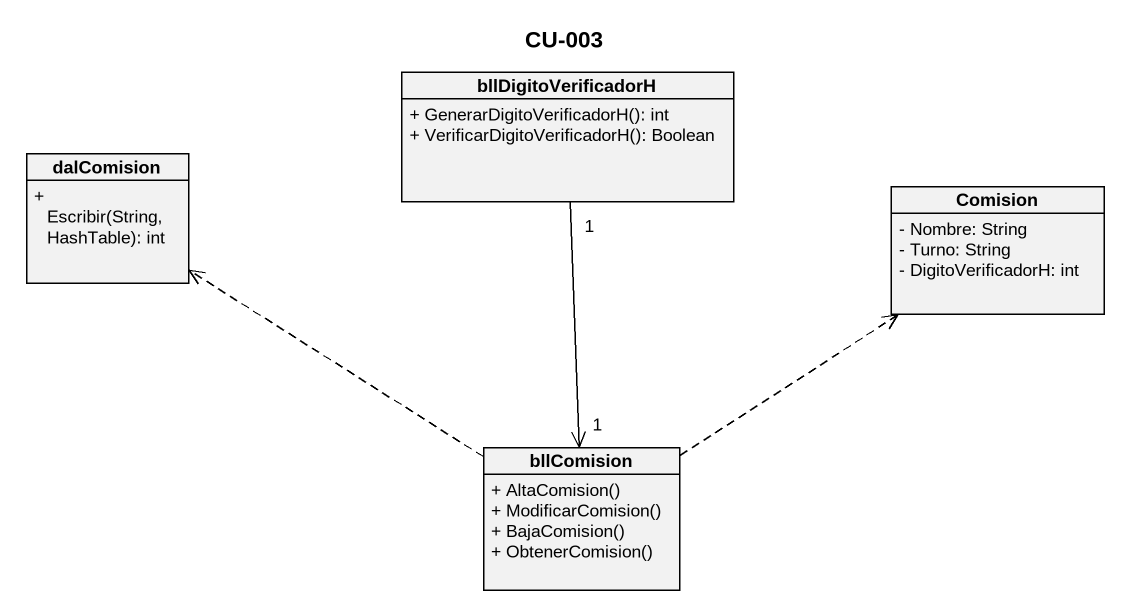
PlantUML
@startuml
title CU-003
hide circle
hide empty members
skinparam classAttributeIconSize 0
class bllDigitoVerificadorH {
  + GenerarDigitoVerificadorH(): int
  + VerificarDigitoVerificadorH(): Boolean
}
class dalComision {
  + Escribir(String, HashTable): int
}
class Comision {
  - Nombre: String
  - Turno: String
  - DigitoVerificadorH: int
}
class bllComision {
  + AltaComision()
  + ModificarComision()
  + BajaComision()
  + ObtenerComision()
}
bllDigitoVerificadorH "1" --> "1" bllComision
bllComision .up.> dalComision
bllComision .up.> Comision
@enduml
